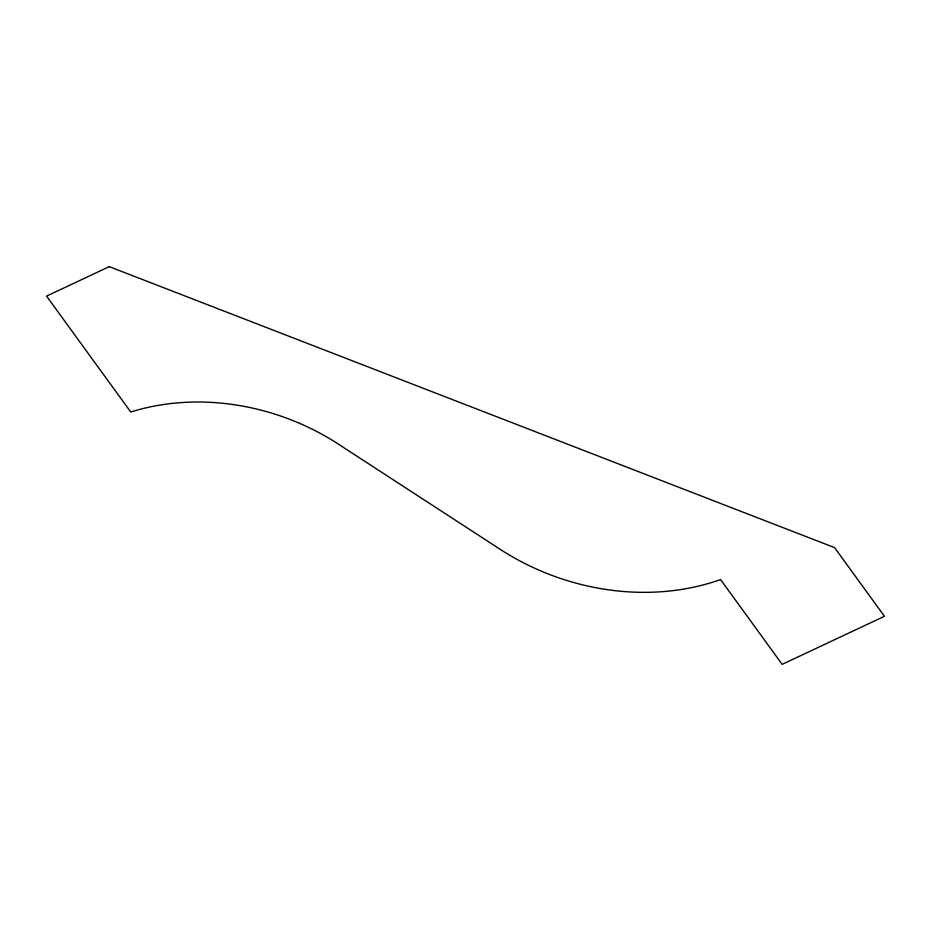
<?xml version="1.0" encoding="UTF-8"?>
<svg xmlns="http://www.w3.org/2000/svg" width="931" height="931" viewBox="0 0 931 931"><rect width="100%" height="100%" fill="white"/><g stroke="black" fill="none" stroke-linecap="round" stroke-linejoin="round"><path stroke-width="1.4" d="M109.253 266.638L46.55 296.116L130.747 412.002A216.993 178.612 20.6 0 1 338.221 444.017L499.889 549.139A222.73 183.337 20.6 0 0 720.559 579.559L782.156 664.362L884.45 616.287L834.572 547.614L109.253 266.638"/></g></svg>
